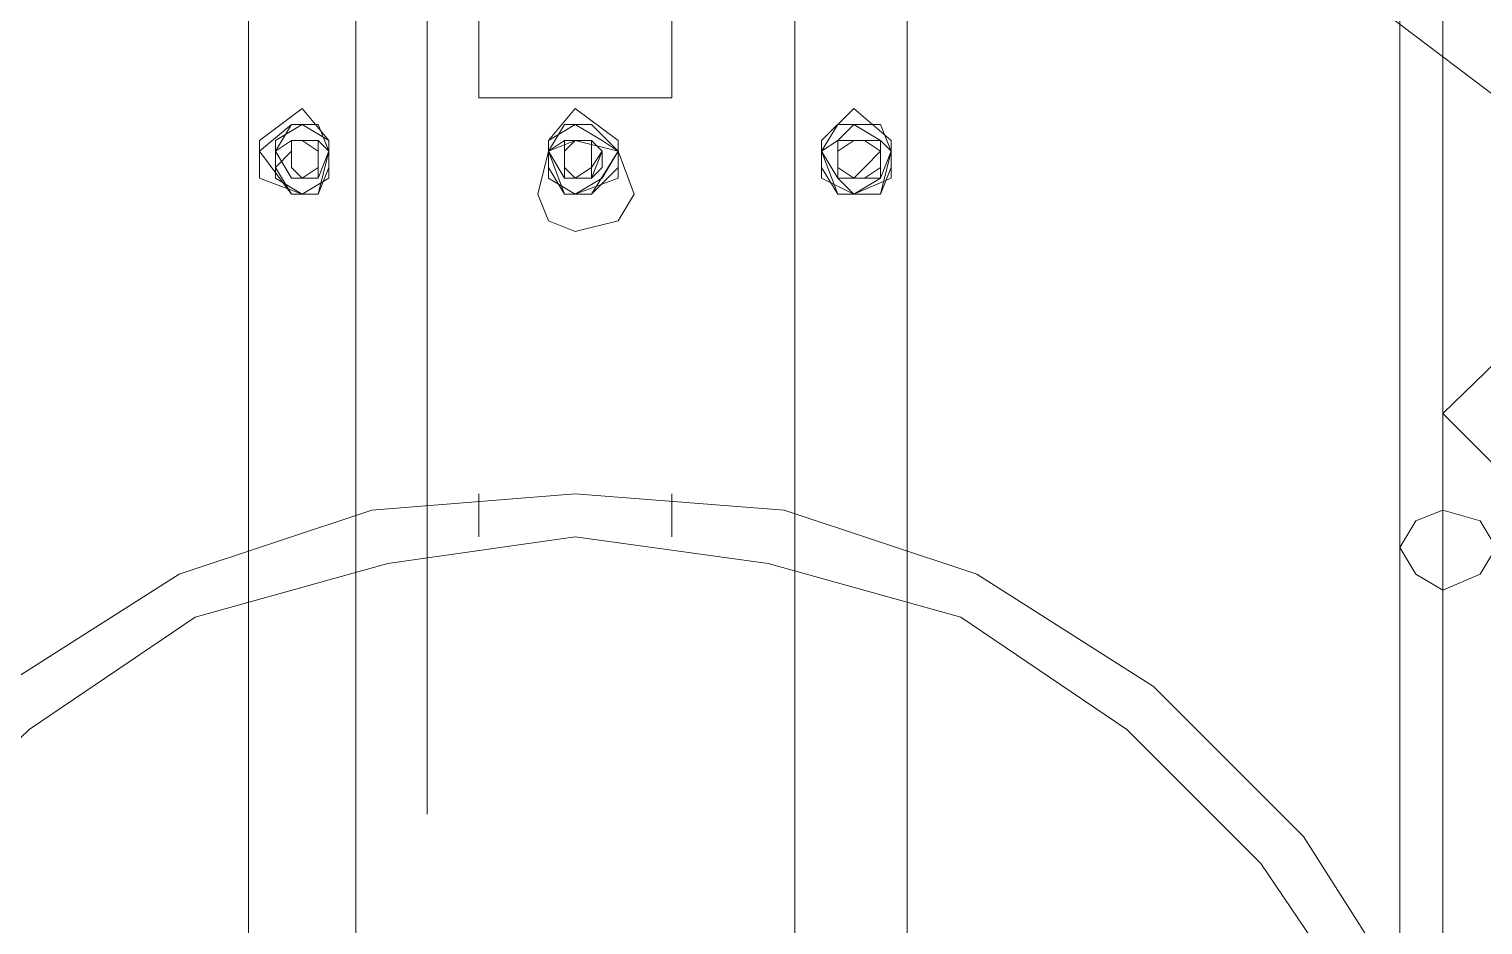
# Model space of a CAD drawing. Header units: millimetres. Extents: x 3220 to 226993, y 817 to 176024.
# Drawn here: x 158160.7 to 158553.4, y 88752.4 to 88994.5 of the extents above; entities that cross this region are included whole.
import ezdxf

# ---------------------------------------------------------------- set-up
doc = ezdxf.new("R2010")
doc.units = ezdxf.units.MM
doc.linetypes.add('AXES', pattern=[50.8, 31.75, -6.35, 6.35, -6.35])
doc.layers.add('Axe', color=1, linetype='AXES', lineweight=9)

# ---------------------------------------------------------------- blocks, each defined once
blk = doc.blocks.new('section c-d')
at = {"layer": 'Axe', "ltscale": 15}
blk.add_line((9000, -4000), (9000, 33323.92), dxfattribs=at)
blk = doc.blocks.new('ligne broyage L 2')
at = {"color": 7, "linetype": 'Continuous', "lineweight": 5, "true_color": 0x000007}
for points in [[(-59.31, 10824.55), (-59.31, 11646.21), (-59.31, 11646.21)], [(-59.31, 10815.87), (-59.31, 11646.21), (-59.31, 11646.21)], [(59.31, 11646.21), (59.31, 10824.55), (59.31, 10824.55)], [(59.31, 11646.21), (59.31, 10815.87), (59.31, 10815.87)], [(-88.24, 10846.25), (-88.24, 11634.64), (-88.24, 11634.64)], [(89.69, 11634.64), (89.69, 10846.25), (89.69, 10846.25)], [(222.77, 11390.16), (222.77, 10765.24), (222.77, 10765.24)], [(234.35, 11345.32), (234.35, 10690.02), (234.35, 10690.02)], [(26.04, 11171.73), (-26.04, 11171.73), (-26.04, 11309.15)], [(26.04, 11309.15), (26.04, 11171.73), (26.04, 11171.73)], [(436.87, 10820.21), (429.63, 10893.99), (407.94, 10967.76), (377.56, 11034.3), (334.16, 11097.95), (277.74, 11150.03), (218.43, 11194.87), (149, 11223.81), (75.22, 11242.61), (0, 11249.85), (-73.78, 11242.61), (-147.55, 11223.81), (-214.09, 11194.87), (-277.74, 11150.03), (-328.37, 11097.95), (-373.22, 11034.3), (-406.49, 10967.76), (-425.29, 10893.99), (-432.53, 10820.21)], [(-85.35, 11160.16), (-73.78, 11168.84), (-73.78, 11168.84)], [(-73.78, 11168.84), (-66.54, 11160.16), (-66.54, 11150.03)], [(-7.23, 11160.16), (0, 11168.84), (0, 11168.84)], [(0, 11168.84), (11.57, 11160.16), (11.57, 11150.03)], [(66.54, 11160.16), (75.22, 11168.84), (75.22, 11168.84)], [(75.22, 11168.84), (85.35, 11160.16), (85.35, 11150.03)], [(-76.67, 11145.69), (-85.35, 11157.26), (-76.67, 11164.5)], [(-76.67, 11164.5), (-81.01, 11157.26), (-81.01, 11152.92), (-76.67, 11145.69)], [(-69.44, 11164.5), (-66.54, 11157.26), (-66.54, 11160.16), (-73.78, 11164.5), (-81.01, 11160.16), (-81.01, 11150.03), (-73.78, 11145.69), (-66.54, 11150.03), (-66.54, 11157.26)], [(-69.44, 11164.5), (-76.67, 11164.5)], [(-69.44, 11145.69), (-66.54, 11152.92), (-66.54, 11157.26), (-69.44, 11164.5)], [(-2.89, 11145.69), (-7.23, 11157.26), (-2.89, 11164.5), (4.34, 11164.5)], [(4.34, 11164.5), (11.57, 11157.26), (7.23, 11160.16), (0, 11164.5), (-7.23, 11160.16), (-7.23, 11150.03), (0, 11145.69), (7.23, 11150.03), (11.57, 11157.26)], [(-2.89, 11164.5), (-7.23, 11157.26), (-7.23, 11152.92), (-2.89, 11145.69)], [(4.34, 11145.69), (11.57, 11152.92), (11.57, 11157.26), (4.34, 11164.5)], [(70.88, 11164.5), (66.54, 11157.26), (70.88, 11145.69)], [(82.46, 11164.5), (85.35, 11157.26), (82.46, 11160.16), (75.22, 11164.5), (70.88, 11160.16), (66.54, 11157.26), (70.88, 11150.03), (75.22, 11145.69), (82.46, 11150.03), (85.35, 11157.26)], [(70.88, 11164.5), (66.54, 11157.26), (66.54, 11152.92), (70.88, 11145.69)], [(82.46, 11164.5), (70.88, 11164.5)], [(82.46, 11145.69), (85.35, 11152.92), (85.35, 11157.26), (82.46, 11164.5)], [(-85.35, 11150.03), (-85.35, 11160.16), (-85.35, 11160.16)], [(-73.78, 11150.03), (-69.44, 11150.03), (-69.44, 11160.16), (-76.67, 11160.16), (-76.67, 11157.26), (-81.01, 11152.92)], [(-73.78, 11150.03), (-69.44, 11150.03), (-69.44, 11157.26), (-73.78, 11160.16), (-76.67, 11160.16), (-76.67, 11152.92)], [(-7.23, 11150.03), (-7.23, 11160.16), (-7.23, 11160.16)], [(0, 11150.03), (4.34, 11150.03), (4.34, 11160.16), (0, 11160.16), (-2.89, 11157.26), (-2.89, 11152.92)], [(0, 11150.03), (4.34, 11150.03), (7.23, 11152.92), (7.23, 11157.26), (4.34, 11160.16), (0, 11160.16), (-2.89, 11157.26), (-2.89, 11152.92)], [(66.54, 11150.03), (66.54, 11160.16), (66.54, 11160.16)], [(75.22, 11150.03), (78.12, 11150.03), (82.46, 11152.92), (82.46, 11157.26), (78.12, 11160.16), (75.22, 11160.16), (70.88, 11157.26), (70.88, 11152.92)], [(75.22, 11150.03), (78.12, 11150.03), (82.46, 11152.92), (82.46, 11157.26), (78.12, 11160.16), (75.22, 11160.16), (70.88, 11157.26), (70.88, 11152.92)], [(-76.67, 11145.69), (-69.44, 11145.69), (-66.54, 11157.26)], [(-2.89, 11145.69), (4.34, 11145.69), (11.57, 11157.26)], [(70.88, 11145.69), (82.46, 11145.69), (85.35, 11157.26)], [(-73.78, 11145.69), (-85.35, 11150.03)], [(-66.54, 11150.03), (-73.78, 11145.69)], [(0, 11145.69), (-7.23, 11150.03), (-7.23, 11150.03)], [(11.57, 11150.03), (0, 11145.69), (0, 11145.69)], [(75.22, 11145.69), (66.54, 11150.03), (66.54, 11150.03)], [(85.35, 11150.03), (75.22, 11145.69)], [(227.11, 10924.36), (196.73, 10972.1), (156.23, 11012.61), (108.49, 11042.98), (56.42, 11060.34), (0, 11064.68), (-54.97, 11060.34), (-107.05, 11042.98), (-154.78, 11012.61), (-195.29, 10972.1), (-225.67, 10924.36)], [(-26.04, 11064.68), (-26.04, 11053.11)], [(26.04, 11053.11), (26.04, 11064.68)], [(215.54, 10920.02), (185.16, 10964.87), (149, 11001.03), (104.15, 11031.41), (52.08, 11045.88), (0, 11053.11), (-50.63, 11045.88), (-102.71, 11031.41), (-147.55, 11001.03), (-185.16, 10964.87), (-214.09, 10920.02)]]:
    blk.add_lwpolyline(points, dxfattribs=at)
for points in [[(367.43, 11145.69), (329.82, 11178.96), (234.35, 11086.38), (270.51, 11050.22)], [(-66.54, 11157.26), (-69.44, 11160.16), (-76.67, 11160.16), (-81.01, 11157.26), (-76.67, 11150.03), (-69.44, 11150.03)], [(-66.54, 11157.26), (-69.44, 11160.16), (-76.67, 11160.16), (-81.01, 11157.26), (-76.67, 11150.03), (-69.44, 11150.03)], [(-69.44, 11157.26), (-69.44, 11160.16), (-76.67, 11160.16), (-76.67, 11152.92), (-73.78, 11150.03), (-69.44, 11152.92)], [(-69.44, 11157.26), (-69.44, 11160.16), (-76.67, 11160.16), (-76.67, 11152.92), (-73.78, 11150.03), (-69.44, 11152.92)], [(15.91, 11145.69), (11.57, 11157.26), (0, 11160.16), (-7.23, 11157.26), (-10.13, 11145.69), (-7.23, 11138.46), (0, 11135.57), (11.57, 11138.46)], [(7.23, 11157.26), (4.34, 11160.16), (-2.89, 11160.16), (-7.23, 11157.26), (-2.89, 11150.03), (4.34, 11150.03)], [(7.23, 11157.26), (4.34, 11160.16), (-2.89, 11160.16), (-2.89, 11152.92), (0, 11150.03), (4.34, 11152.92)], [(7.23, 11157.26), (4.34, 11160.16), (-2.89, 11160.16), (-2.89, 11150.03), (4.34, 11150.03)], [(7.23, 11157.26), (4.34, 11160.16), (-2.89, 11160.16), (-2.89, 11152.92), (0, 11150.03), (4.34, 11152.92)], [(82.46, 11157.26), (78.12, 11160.16), (70.88, 11160.16), (70.88, 11152.92), (75.22, 11150.03), (78.12, 11152.92)], [(82.46, 11157.26), (82.46, 11160.16), (70.88, 11160.16), (70.88, 11150.03), (82.46, 11150.03)], [(82.46, 11157.26), (82.46, 11160.16), (70.88, 11160.16), (70.88, 11150.03), (82.46, 11150.03)], [(82.46, 11157.26), (78.12, 11160.16), (70.88, 11160.16), (70.88, 11152.92), (75.22, 11150.03), (78.12, 11152.92)], [(248.81, 11050.22), (244.47, 11057.45), (234.35, 11060.34), (227.11, 11057.45), (222.77, 11050.22), (227.11, 11042.98), (234.35, 11038.64), (244.47, 11042.98)]]:
    blk.add_lwpolyline(points, close=True, dxfattribs=at)

msp = doc.modelspace()

# ---------------------------------------------------------------- block references
at = {"color": 2}
msp.add_blockref('section c-d', (149268.23, 77542.36), dxfattribs=at)
msp.add_blockref('ligne broyage L 2', (158308.23, 77804.19))

doc.saveas('drawing.dxf')
